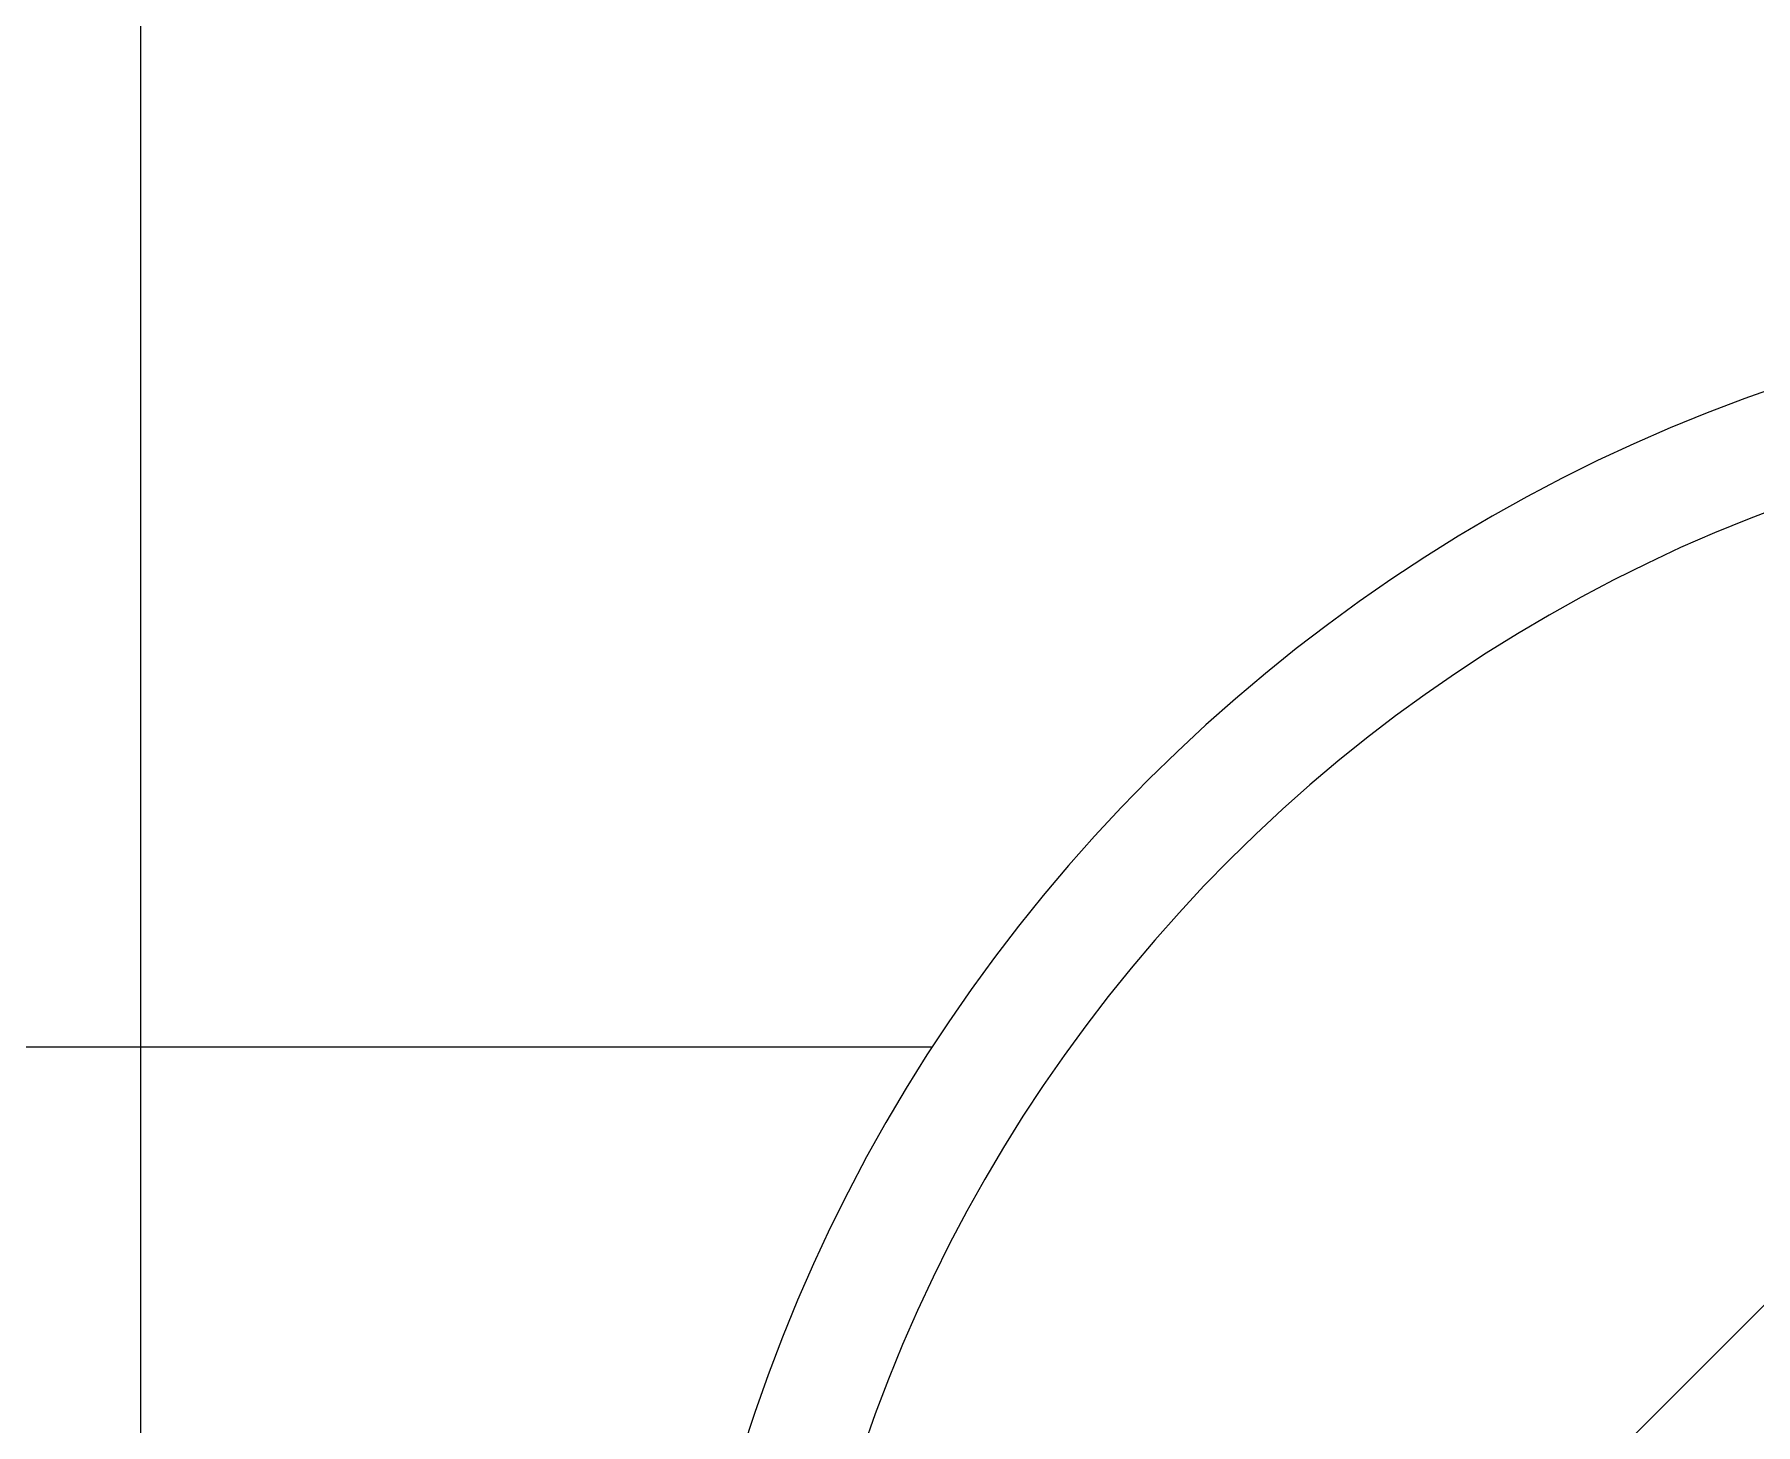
# Model space of a CAD drawing. Header units: millimetres. Extents: x 1084702 to 1166801, y 36632 to 124519.
# Drawn here: x 1102894.3 to 1103061, y 46074.1 to 46208.7 of the extents above; entities that cross this region are included whole.
import ezdxf

# ---------------------------------------------------------------- set-up
doc = ezdxf.new("R2010")
doc.units = ezdxf.units.MM
doc.header["$LTSCALE"] = 250
doc.linetypes.add('PHANTOM', pattern=[2.1, 1.25, -0.2, 0.125, -0.2, 0.125, -0.2])
doc.layers.get('0').update_dxf_attribs({"color": 255})
doc.layers.add('%posline', color=240, linetype='Continuous')
doc.layers.add('%symbol', color=1, linetype='Continuous')
doc.styles.add('ROMANS', font='ROMANS.shx', dxfattribs={"height": 100})
doc.dimstyles.new('dott', dxfattribs={"dimscale": 100, "dimtxt": 150, "dimasz": 0.01, "dimexe": 0.5, "dimexo": 1, "dimgap": 1, "dimtad": 1, "dimdsep": 46, "dimtxsty": 'ROMANS', "dimcen": 1.5, "dimclrd": 1, "dimclre": 1, "dimclrt": 2, "dimazin": 2, "dimtfac": 1, "dimtmove": 2, "dimatfit": 3, "dimldrblk": 'DOT', "dimfxl": 1, "dimtvp": 100, "dimtolj": 1, "dimarcsym": 0})

# ---------------------------------------------------------------- blocks, each defined once
blk = doc.blocks.new('_Dot')
at = {"color": 0, "linetype": 'ByBlock', "lineweight": -2}
blk.add_line((-0.5, 0), (-1, 0), dxfattribs=at)
at = {"color": 0, "linetype": 'ByBlock', "const_width": 0.5}
blk.add_lwpolyline([(-0.25, 0, 1), (0.25, 0, 1)], format="xyb", close=True, dxfattribs=at)
blk = doc.blocks.new('GENERATOR-CENTER')
blk.add_line((-1913.27, -700), (-1913.27, -1800))
at = {"linetype": 'PHANTOM'}
blk.add_arc((-1913.27, -750), 1050, 270, 2.7294, dxfattribs=at)
blk = doc.blocks.new('GENERATOR-BORDE')
blk.add_line((-2356.21, -567.32), (-1860.18, -567.33))
for radius in [158.85, 147.81]:
    blk.add_circle((-1726.88, -480.95), radius)
blk = doc.blocks.new('BL_1-deck_B4_2')
blk.add_blockref('GENERATOR-CENTER', (87054.78, 16083.83))
at = {"xscale": -1, "rotation": 180}
blk.add_blockref('GENERATOR-BORDE', (87078.4, 13794.84), dxfattribs=at)

msp = doc.modelspace()

# ---------------------------------------------------------------- hatches: boundary and pattern name
at = {"layer": '%symbol', "true_color": 0x939598}
h = msp.add_hatch(dxfattribs=at)
h.set_pattern_fill('ANSI31', color=252, scale=100)
h.paths.add_polyline_path([(1097892.6, 52632.31), (1097892.6, 43032.31), (1109392.6, 43032.31), (1109392.6, 52632.31)])

# ---------------------------------------------------------------- block references
msp.add_blockref('BL_1-deck_B4_2', (1017763.01, 31748.48))

# ---------------------------------------------------------------- leaders
at = {"layer": '%posline', "linetype": 'ByBlock'}
msp.add_leader([(1106280.81, 47363.31), (1101490.53, 42238.05)], dimstyle='dott', override={"dimasz": 2, "dimgap": 1, "dimtad": 0, "dimclrd": 256}, dxfattribs=at)

doc.saveas('drawing.dxf')
